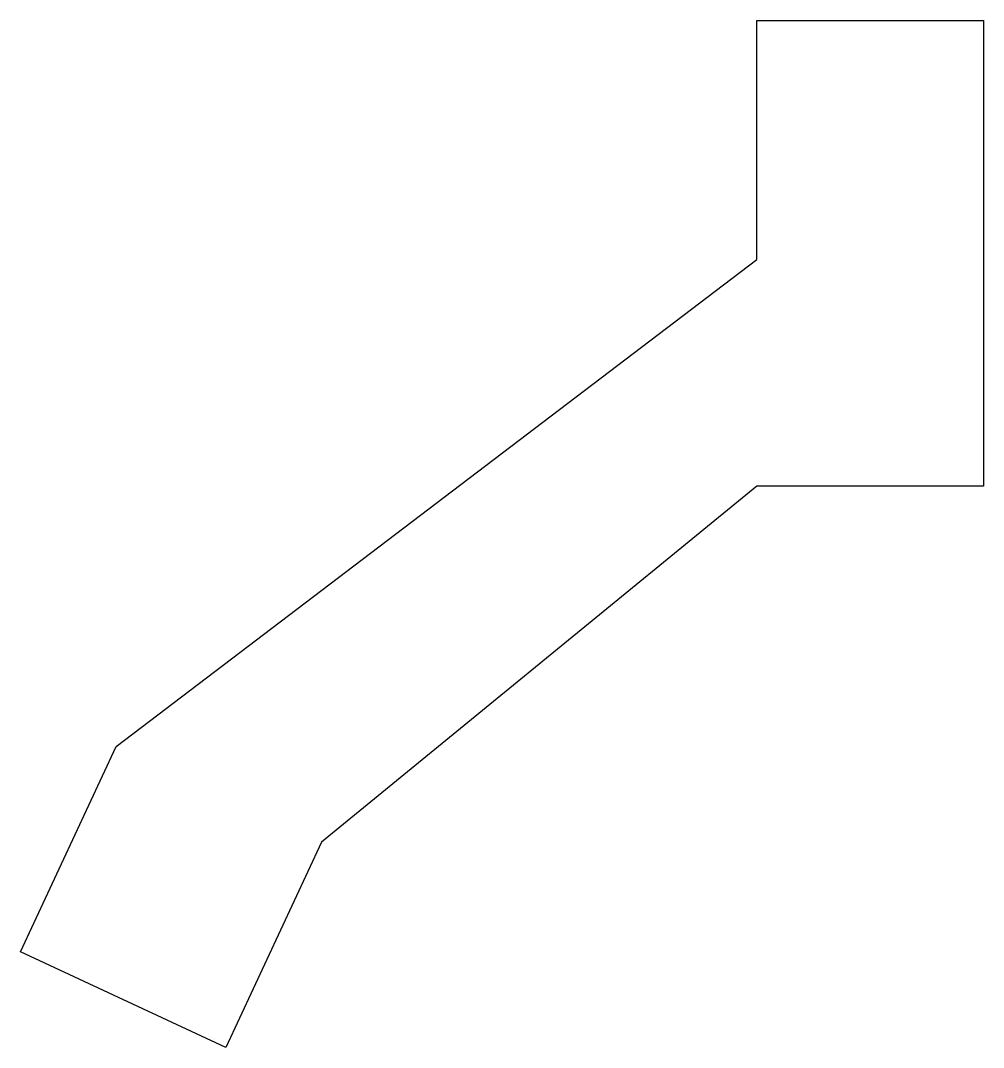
# Model space of a CAD drawing. Header units: millimetres. Extents: x -22.5 to 54, y -34.6 to 47.
import ezdxf

# ---------------------------------------------------------------- set-up
doc = ezdxf.new("R2010")
doc.units = ezdxf.units.MM

msp = doc.modelspace()

# ---------------------------------------------------------------- linework, layer by layer
for p, q in [((36, 28), (36, 47)), ((36, 47), (54, 47)), ((54, 47), (54, 10)), ((-14.919, -10.697), (36, 28)), ((36, 10), (1.395, -18.304)), ((54, 10), (36, 10)), ((-22.526, -27.011), (-14.919, -10.697)), ((1.395, -18.304), (-6.212, -34.618)), ((-6.212, -34.618), (-22.526, -27.011))]:
    msp.add_line(p, q)

doc.saveas('drawing.dxf')
